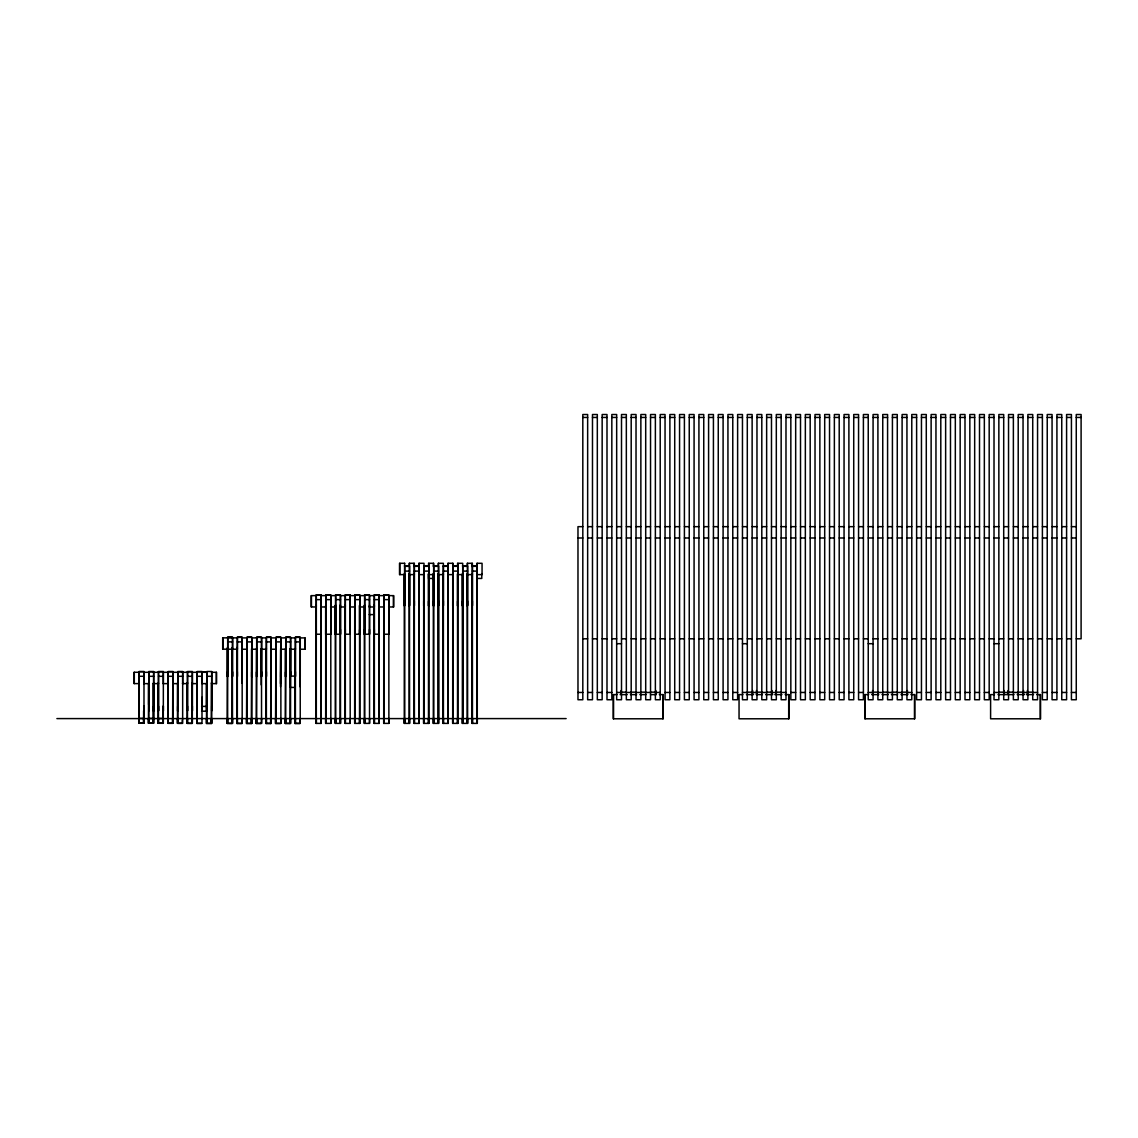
<?xml version="1.0" encoding="UTF-8"?>
<svg xmlns="http://www.w3.org/2000/svg" width="1138" height="1138" viewBox="0 0 1138 1138"><rect width="100%" height="100%" fill="white"/><g stroke="black" fill="none" stroke-linecap="round" stroke-linejoin="round"><path stroke-width="1.5" d="M143.971 706.086L143.985 710.88L144 671.477L139.149 671.477L139.149 710.88L139.135 706.086M153.644 706.129L153.658 710.909L153.673 671.505L148.836 671.505L148.822 710.909L148.808 706.129M163.331 706.129L163.331 710.909L163.346 671.505L158.509 671.505L158.495 710.909L158.495 706.129M173.004 706.129L173.019 710.909L173.019 671.505L168.182 671.505L168.182 710.909L168.168 706.129M177.784 682.516L177.812 723.313L182.649 723.313L182.692 671.505L177.855 671.505L177.855 710.909L177.841 706.129M192.35 706.129L192.365 710.909L192.365 671.505L187.528 671.505L187.528 710.909L187.514 706.129M202.023 706.129L202.038 710.909L202.052 671.505L197.215 671.505L197.201 710.909L197.187 706.129M211.711 706.129L211.711 710.909L211.725 671.505L206.888 671.505L206.874 710.909L206.86 706.129M232.522 671.69L232.536 676.484L232.536 637.081L227.7 637.081L227.7 676.484L227.685 671.69M242.195 671.733L242.209 676.513L242.223 637.109L237.387 637.109L237.373 676.513L237.358 671.733M251.882 671.733L251.882 676.513L251.896 637.109L247.06 637.109L247.046 676.513L247.031 671.733M261.555 671.733L261.569 676.513L261.569 637.109L256.733 637.109L256.719 676.513L256.719 671.733M271.228 671.733L271.242 676.513L271.242 637.109L266.406 637.109L266.406 676.513L266.392 671.733M280.901 671.733L280.915 676.513L280.915 637.109L276.079 637.109L276.079 676.513L276.065 671.733M290.574 671.733L290.588 676.513L290.603 637.109L285.752 637.109L285.752 676.513L285.738 671.733M300.247 671.733L300.261 676.513L300.276 637.109L295.439 637.109L295.425 676.513L295.411 671.733M321.172 718.59L321.158 723.384L315.994 723.384L316.037 605.146M316.293 634.236L316.293 594.833L321.129 594.833L321.129 634.236L316.293 634.236L316.279 629.456M320.873 605.146L320.831 723.384L320.816 718.59M330.845 718.59L330.831 723.384L325.667 723.384L325.71 605.146M325.966 634.236L325.966 594.833L330.817 594.833L330.802 634.236L325.966 634.236L325.952 629.456M340.518 718.59L340.504 723.384L335.34 723.384L335.383 605.146M335.639 634.236L335.653 594.833L340.49 594.833L340.475 634.236L335.639 634.236L335.625 629.456M340.234 605.146L340.177 723.384L340.177 718.59M350.191 718.59L350.191 723.384L345.013 723.384L345.07 605.146M345.312 634.236L345.326 594.833L350.163 594.833L350.148 634.236L345.312 634.236L345.312 629.456M354.743 605.146L354.7 723.384L359.864 723.384L359.864 718.59M354.7 723.384L354.757 606.398M354.999 634.236L354.999 594.833L359.836 594.833L359.836 634.236L354.999 634.236L354.985 629.456M359.58 605.146L359.537 723.384L359.523 718.59M369.551 718.59L369.537 723.384L364.373 723.384L364.416 605.146M364.672 634.236L364.672 594.833L369.509 594.833L369.509 634.236L364.672 634.236L364.658 629.456M379.224 718.59L379.21 723.384L374.046 723.384L374.089 605.146M374.345 634.236L374.345 594.833L379.182 594.833L379.182 634.236L374.345 634.236L374.331 629.456M378.926 605.146L378.883 723.384L378.869 718.59M388.897 718.59L388.883 723.384L383.719 723.384L383.762 605.146M384.018 634.236L384.032 594.833L388.869 594.833L388.855 634.236L384.018 634.236L384.004 629.456M409.566 718.59L409.566 723.384L404.303 723.384L404.374 574.292M409.509 574.975L409.509 605.729L409.524 566.326L404.673 566.326L404.673 605.729L404.659 600.935M409.211 574.292L409.139 723.384L409.125 718.59M419.253 718.59L419.239 723.384L413.976 723.384L414.047 574.292M419.182 600.935L419.182 605.729L419.197 566.326L414.36 566.326L414.346 605.729L414.332 600.935M418.884 574.292L418.812 723.384L418.798 718.59M428.926 718.59L428.912 723.384L423.649 723.384L423.72 574.292M428.855 600.935L428.855 605.729L428.87 566.326L424.033 566.326L424.019 605.729L424.019 600.935M428.557 574.292L428.485 723.384L428.471 718.59M438.528 574.818L438.585 723.384L433.322 723.384L433.407 574.292M433.706 574.975L433.706 605.729L433.706 566.326L438.543 566.326L438.543 605.729L438.528 600.935M438.244 574.292L438.158 723.384L438.158 718.59M448.272 718.59L448.258 723.384L442.995 723.384L443.08 574.292M448.201 600.935L448.216 605.729L448.216 566.326L443.379 566.326L443.379 605.729L443.365 600.935M447.917 574.292L447.846 723.384L447.831 718.59M457.945 718.59L457.931 723.384L452.682 723.384L452.753 574.292M457.889 574.975L457.889 605.729L457.889 566.326L453.052 566.326L453.052 605.729L453.038 600.935M457.59 574.292L457.519 723.384L457.504 718.59M467.618 718.59L467.618 723.384L462.355 723.384L462.426 574.292M467.547 600.935L467.562 605.729L467.576 566.326L462.739 566.326L462.725 605.729L462.711 600.935M467.263 574.292L467.192 723.384L467.177 718.59M477.306 718.59L477.291 723.384L472.028 723.384L472.099 574.292M477.235 600.935L477.235 605.729L477.249 566.326L472.412 566.326L472.398 605.729L472.398 600.935M476.936 574.292L476.865 723.384L476.85 718.59M143.63 710.809L143.587 723.227L138.751 723.213L138.751 718.419M139.106 723.185L139.12 718.377L143.957 718.377L143.943 723.185L139.106 723.185L139.092 682.914M138.936 711.165L138.95 706.371M143.587 723.227L143.587 718.448M153.417 682.971L153.26 723.256L148.424 723.242L148.438 718.448M153.63 718.405L153.616 723.213L148.779 723.213L148.793 718.405L153.63 718.405L153.616 682.942M153.26 723.256L153.26 718.476M153.459 711.193L153.459 706.399M162.99 710.866L162.933 723.299L158.097 723.27L158.111 718.491M158.296 706.399L158.296 711.193L158.282 683.497M158.452 723.242L158.467 718.434L163.303 718.434L163.289 723.242L158.452 723.242L158.452 682.971M162.933 723.299L162.933 718.505M172.791 682.501L172.606 723.327L167.77 723.299L167.784 718.519M172.976 718.476L172.962 723.284L168.125 723.284L168.14 718.476M172.606 723.327L172.62 718.533M172.82 706.399L172.805 711.193L172.791 683.497M182.293 720.155L182.279 723.355L177.457 723.341L177.457 718.547M177.656 706.399L177.642 711.193L177.628 683.497M177.812 723.313L177.812 718.505M187.457 682.558L187.486 723.341L192.322 723.341L192.294 682.558L191.952 723.384L187.13 723.37L187.13 718.576M187.486 723.341L187.5 718.533M191.952 723.384L191.966 718.59M192.166 706.399L192.151 711.193L192.137 683.497M192.322 723.341L192.336 718.533M201.639 723.412L196.803 723.398L196.803 718.604M197.002 706.399L196.988 711.193L196.974 683.497M201.995 697.281L201.995 723.37L197.159 723.37L197.173 718.562M211.483 682.615L211.312 723.441L206.476 723.427L206.49 718.633M206.405 683.497L206.419 711.193L201.582 711.193M211.682 718.59L211.668 723.398L206.832 723.398L206.846 718.59M211.312 723.441L211.312 718.661M232.308 647.949L231.981 723.455L227.173 723.427L227.187 718.647M227.5 671.975L227.486 676.769L227.472 647.337M232.522 718.562L232.508 723.37L227.671 723.37L227.685 718.562M231.981 723.455L231.981 718.661M232.323 676.769L232.337 671.975M241.654 723.484L236.86 723.455L236.86 718.675M237.173 672.003L237.159 676.797L237.145 647.38M242.195 718.59L242.181 723.398L237.344 723.398L237.358 718.59M242.01 672.003L241.996 676.797L241.981 649.101M251.64 648.461L251.327 723.484L246.533 723.455L246.533 718.675M246.846 676.797L246.846 672.003M251.868 718.59L251.854 723.398L247.017 723.398L247.003 648.432M251.327 723.484L251.327 718.69M251.683 672.003L251.683 676.797L251.669 649.101M261 723.484L256.206 723.455L256.206 718.675M256.519 676.797L256.519 672.003M261.541 718.59L261.541 723.398L256.704 723.398L256.704 718.59M261.37 672.003L261.356 676.797L261.342 649.101M271 648.461L270.673 723.484L265.879 723.455L265.894 718.675M266.207 672.003L266.192 676.797L266.178 649.101M271.185 648.432L271.214 723.398L266.377 723.398L266.377 718.59M270.673 723.484L270.688 718.69M271.029 676.797L271.043 672.003M280.346 723.484L275.552 723.455L275.567 718.675M275.88 672.003L275.865 676.797L275.851 649.101M280.901 718.59L280.887 723.398L276.05 723.398L276.065 718.59M280.702 676.797L280.716 672.003M290.346 648.461L290.034 723.484L285.225 723.455L285.24 718.675M285.553 672.003L285.538 676.797L285.524 649.101M290.574 718.59L290.56 723.398L285.723 723.398L285.738 718.59M290.034 723.484L290.034 718.69M290.389 672.003L290.375 676.797L290.361 649.101M299.707 723.484L294.913 723.455L294.913 718.675M295.226 672.003L295.211 676.797L295.197 649.101M300.247 718.59L300.233 723.398L295.396 723.398L295.411 718.59M300.062 672.003L300.062 676.797L300.048 649.101M316.037 629.727L316.023 634.52L316.023 605.501M316.336 718.59L316.321 723.384L316.279 605.146M320.873 629.727L320.859 634.52L320.859 605.501M325.71 629.727L325.696 634.52L325.696 605.501M326.009 718.59L325.994 723.384L325.952 605.146M335.383 629.727L335.369 634.52L335.369 605.501M335.682 718.59L335.667 723.384L335.625 605.146M340.219 629.727L340.219 634.52L340.205 605.501M345.056 629.727L345.056 634.52L345.056 605.501M345.355 718.59L345.34 723.384L345.298 605.146M354.743 629.727L354.729 634.52L354.729 605.501M355.028 718.59L355.028 723.384L354.971 605.146M359.58 629.727L359.565 634.52L359.565 605.501M364.416 629.727L364.402 634.52L364.402 605.501M364.715 718.59L364.701 723.384L364.658 605.146M374.089 629.727L374.075 634.52L374.075 605.501M374.388 718.59L374.374 723.384L374.331 605.146M378.926 629.727L378.911 634.52L378.911 605.501M383.762 629.727L383.748 634.52L383.748 605.501M384.061 718.59L384.047 723.384L384.004 605.146M404.36 601.22L404.346 605.999L404.346 573.524M404.73 718.59L404.715 723.384L404.644 574.292M409.196 601.22L409.182 605.999L409.182 573.524M414.033 601.22L414.033 605.999L414.019 573.524M414.403 718.59L414.403 723.384L414.317 574.292M418.869 601.22L418.869 605.999L418.855 573.524M423.706 601.22L423.706 605.999L423.706 573.524M424.09 718.59L424.076 723.384L424.005 574.292M428.557 601.22L428.542 605.999L428.542 573.524M433.393 601.22L433.379 605.999L433.379 573.524M433.763 718.59L433.749 723.384L433.678 574.292M438.23 601.22L438.215 605.999L438.215 573.524M443.066 601.22L443.052 605.999L443.052 573.524M443.436 718.59L443.422 723.384L443.351 574.292M447.903 601.22L447.888 605.999L447.888 573.524M452.739 601.22L452.725 605.999L452.725 573.524M453.109 718.59L453.095 723.384L453.024 574.292M457.576 601.22L457.561 605.999L457.561 573.524M462.412 601.22L462.398 605.999L462.398 573.524M467.249 601.22L467.249 605.999L467.234 573.524M472.085 601.22L472.085 605.999L472.071 573.524M472.469 718.59L472.455 723.384L472.37 574.292M476.922 601.22L476.922 605.999L476.907 573.524M138.751 723.213L138.907 682.914M148.424 723.242L148.594 682.956M158.097 723.27L158.267 682.985M167.77 723.299L167.94 683.013M177.457 723.341L177.628 682.501M187.13 723.37L187.301 682.544M196.803 723.398L196.988 682.572M206.476 723.427L206.661 682.601M227.173 723.427L227.515 647.935L227.671 723.37M236.86 723.455L237.188 647.963M241.825 683.099L241.967 648.461M246.533 723.455L246.846 648.447M256.206 723.455L256.519 648.447M261.171 684.848L261.313 648.461M265.879 723.455L266.192 648.447M275.552 723.455L275.88 648.447M280.517 683.568L280.673 648.461M280.517 686.612L280.673 649.741M285.225 723.455L285.553 648.447M294.913 723.455L295.226 648.447M299.863 686.612L300.019 648.461M582.812 417.447L587.649 417.447M592.485 417.447L597.322 417.447M602.158 417.447L606.995 417.447M611.831 417.447L616.668 417.447M621.504 417.447L626.341 417.447M631.192 417.447L636.028 417.447M640.865 417.447L645.701 417.447M650.538 417.447L655.374 417.447M660.211 417.447L665.047 417.447M669.884 417.447L674.72 417.447M679.557 417.447L684.407 417.447M689.244 417.447L694.08 417.447M698.917 417.447L703.753 417.447M708.59 417.447L713.426 417.447M718.263 417.447L723.099 417.447M727.936 417.447L732.772 417.447M737.623 417.447L742.46 417.447M747.296 417.447L752.133 417.447M756.969 417.447L761.806 417.447M766.642 417.447L771.479 417.447M776.315 417.447L781.152 417.447M785.988 417.447L790.839 417.447M795.675 417.447L800.512 417.447M805.348 417.447L810.185 417.447M815.021 417.447L819.858 417.447M824.694 417.447L829.531 417.447M834.367 417.447L839.204 417.447M844.055 417.447L848.891 417.447M853.728 417.447L858.564 417.447M863.401 417.447L868.237 417.447M873.074 417.447L877.91 417.447M882.747 417.447L887.583 417.447M892.42 417.447L897.27 417.447M902.107 417.447L906.943 417.447M911.78 417.447L916.616 417.447M921.453 417.447L926.289 417.447M931.126 417.447L935.962 417.447M940.799 417.447L945.635 417.447M950.486 417.447L955.323 417.447M960.159 417.447L964.996 417.447M969.832 417.447L974.669 417.447M979.505 417.447L984.342 417.447M989.178 417.447L994.015 417.447M998.851 417.447L1003.702 417.447M1008.538 417.447L1013.375 417.447M1018.211 417.447L1023.048 417.447M1027.884 417.447L1032.721 417.447M1037.557 417.447L1042.394 417.447M1047.23 417.447L1052.067 417.447M1056.918 417.447L1061.754 417.447M1066.591 417.447L1071.427 417.447M1076.264 417.447L1081.1 417.447M582.812 526.666L577.976 526.666L577.976 699.742L582.812 699.742L582.812 414.517L587.649 414.517L587.649 699.742L592.485 699.742L592.485 414.517L597.322 414.517L597.322 699.742L602.158 699.742L602.158 414.517L606.995 414.517L606.995 699.742L611.831 699.742L611.831 414.517L616.668 414.517L616.668 699.742L621.504 699.742L621.504 414.517L626.341 414.517L626.341 699.742L631.192 699.742L631.192 414.517L636.028 414.517L636.028 699.742L640.865 699.742L640.865 414.517L645.701 414.517L645.701 699.742L650.538 699.742L650.538 414.517L655.374 414.517L655.374 699.742L660.211 699.742L660.211 414.517L665.047 414.517L665.047 699.742L669.884 699.742L669.884 414.517L674.72 414.517L674.72 699.742L679.557 699.742L679.557 414.517L684.407 414.517L684.407 699.742L689.244 699.742L689.244 414.517L694.08 414.517L694.08 699.742L698.917 699.742L698.917 414.517L703.753 414.517L703.753 699.742L708.59 699.742L708.59 414.517L713.426 414.517L713.426 699.742L718.263 699.742L718.263 414.517L723.099 414.517L723.099 699.742L727.936 699.742L727.936 414.517L732.772 414.517L732.772 699.742L737.623 699.742L737.623 414.517L742.46 414.517L742.46 699.742L747.296 699.742L747.296 414.517L752.133 414.517L752.133 699.742L756.969 699.742L756.969 414.517L761.806 414.517L761.806 699.742L766.642 699.742L766.642 414.517L771.479 414.517L771.479 699.742L776.315 699.742L776.315 414.517L781.152 414.517L781.152 699.742L785.988 699.742L785.988 414.517L790.839 414.517L790.839 699.742L795.675 699.742L795.675 414.517L800.512 414.517L800.512 699.742L805.348 699.742L805.348 414.517L810.185 414.517L810.185 699.742L815.021 699.742L815.021 414.517L819.858 414.517L819.858 699.742L824.694 699.742L824.694 414.517L829.531 414.517L829.531 699.742L834.367 699.742L834.367 414.517L839.204 414.517L839.204 699.742L844.055 699.742L844.055 414.517L848.891 414.517L848.891 699.742L853.728 699.742L853.728 414.517L858.564 414.517L858.564 699.742L863.401 699.742L863.401 414.517L868.237 414.517L868.237 699.742L873.074 699.742L873.074 414.517L877.91 414.517L877.91 699.742L882.747 699.742L882.747 414.517L887.583 414.517L887.583 699.742L892.42 699.742L892.42 414.517L897.27 414.517L897.27 699.742L902.107 699.742L902.107 414.517L906.943 414.517L906.943 699.742L911.78 699.742L911.78 414.517L916.616 414.517L916.616 699.742L921.453 699.742L921.453 414.517L926.289 414.517L926.289 699.742L931.126 699.742L931.126 414.517L935.962 414.517L935.962 699.742L940.799 699.742L940.799 414.517L945.635 414.517L945.635 699.742L950.486 699.742L950.486 414.517L955.323 414.517L955.323 699.742L960.159 699.742L960.159 414.517L964.996 414.517L964.996 699.742L969.832 699.742L969.832 414.517L974.669 414.517L974.669 699.742L979.505 699.742L979.505 414.517L984.342 414.517L984.342 699.742L989.178 699.742L989.178 414.517L994.015 414.517L994.015 699.742L998.851 699.742L998.851 414.517L1003.702 414.517L1003.702 699.742L1008.538 699.742L1008.538 414.517L1013.375 414.517L1013.375 699.742L1018.211 699.742L1018.211 414.517L1023.048 414.517L1023.048 699.742L1027.884 699.742L1027.884 414.517L1032.721 414.517L1032.721 699.742L1037.557 699.742L1037.557 414.517L1042.394 414.517L1042.394 699.742L1047.23 699.742L1047.23 414.517L1052.067 414.517L1052.067 699.742L1056.918 699.742L1056.918 414.517L1061.754 414.517L1061.754 699.742L1066.591 699.742L1066.591 414.517L1071.427 414.517L1071.427 699.742L1076.264 699.742L1076.264 414.517L1081.1 414.517L1081.1 638.802L1076.264 638.802M587.649 526.666L592.485 526.666M597.322 526.666L602.158 526.666M606.995 526.666L611.831 526.666M616.668 526.666L621.504 526.666M626.341 526.666L631.192 526.666M636.028 526.666L640.865 526.666M645.701 526.666L650.538 526.666M655.374 526.666L660.211 526.666M665.047 526.666L669.884 526.666M674.72 526.666L679.557 526.666M684.407 526.666L689.244 526.666M694.08 526.666L698.917 526.666M703.753 526.666L708.59 526.666M713.426 526.666L718.263 526.666M723.099 526.666L727.936 526.666M732.772 526.666L737.623 526.666M742.46 526.666L747.296 526.666M752.133 526.666L756.969 526.666M761.806 526.666L766.642 526.666M771.479 526.666L776.315 526.666M781.152 526.666L785.988 526.666M790.839 526.666L795.675 526.666M800.512 526.666L805.348 526.666M810.185 526.666L815.021 526.666M819.858 526.666L824.694 526.666M829.531 526.666L834.367 526.666M839.204 526.666L844.055 526.666M848.891 526.666L853.728 526.666M858.564 526.666L863.401 526.666M868.237 526.666L873.074 526.666M877.91 526.666L882.747 526.666M887.583 526.666L892.42 526.666M897.27 526.666L902.107 526.666M906.943 526.666L911.78 526.666M916.616 526.666L921.453 526.666M926.289 526.666L931.126 526.666M935.962 526.666L940.799 526.666M945.635 526.666L950.486 526.666M955.323 526.666L960.159 526.666M964.996 526.666L969.832 526.666M974.669 526.666L979.505 526.666M984.342 526.666L989.178 526.666M994.015 526.666L998.851 526.666M1003.702 526.666L1008.538 526.666M1013.375 526.666L1018.211 526.666M1023.048 526.666L1027.884 526.666M1032.721 526.666L1037.557 526.666M1042.394 526.666L1047.23 526.666M1052.067 526.666L1056.918 526.666M1061.754 526.666L1066.591 526.666M1071.427 526.666L1076.264 526.666M577.976 537.99L582.812 537.99M587.649 537.99L592.485 537.99M597.322 537.99L602.158 537.99M606.995 537.99L611.831 537.99M616.668 537.99L621.504 537.99M626.341 537.99L631.192 537.99M636.028 537.99L640.865 537.99M645.701 537.99L650.538 537.99M655.374 537.99L660.211 537.99M665.047 537.99L669.884 537.99M674.72 537.99L679.557 537.99M684.407 537.99L689.244 537.99M694.08 537.99L698.917 537.99M703.753 537.99L708.59 537.99M713.426 537.99L718.263 537.99M723.099 537.99L727.936 537.99M732.772 537.99L737.623 537.99M742.46 537.99L747.296 537.99M752.133 537.99L756.969 537.99M761.806 537.99L766.642 537.99M771.479 537.99L776.315 537.99M781.152 537.99L785.988 537.99M790.839 537.99L795.675 537.99M800.512 537.99L805.348 537.99M810.185 537.99L815.021 537.99M819.858 537.99L824.694 537.99M829.531 537.99L834.367 537.99M839.204 537.99L844.055 537.99M848.891 537.99L853.728 537.99M858.564 537.99L863.401 537.99M868.237 537.99L873.074 537.99M877.91 537.99L882.747 537.99M887.583 537.99L892.42 537.99M897.27 537.99L902.107 537.99M906.943 537.99L911.78 537.99M916.616 537.99L921.453 537.99M926.289 537.99L931.126 537.99M935.962 537.99L940.799 537.99M945.635 537.99L950.486 537.99M955.323 537.99L960.159 537.99M964.996 537.99L969.832 537.99M974.669 537.99L979.505 537.99M984.342 537.99L989.178 537.99M994.015 537.99L998.851 537.99M1003.702 537.99L1008.538 537.99M1013.375 537.99L1018.211 537.99M1023.048 537.99L1027.884 537.99M1032.721 537.99L1037.557 537.99M1042.394 537.99L1047.23 537.99M1052.067 537.99L1056.918 537.99M1061.754 537.99L1066.591 537.99M1071.427 537.99L1076.264 537.99M404.36 565.942L409.495 565.942M414.047 565.942L419.168 565.942M423.72 565.942L428.841 565.942M433.393 565.942L438.528 565.942M443.066 565.942L448.201 565.942M452.739 565.942L457.874 565.942M462.412 565.942L467.547 565.942M472.099 565.942L477.22 565.942M404.687 571.105L409.524 571.105M414.36 571.105L419.211 571.105M424.047 571.105L428.884 571.105M433.72 571.105L438.557 571.105M443.393 571.105L448.23 571.105M453.066 571.105L457.903 571.105M462.739 571.105L467.576 571.105M472.426 571.105L477.263 571.105M409.196 574.619L414.332 574.619L414.332 563.296L409.196 563.296L409.196 566.525M418.869 574.619L424.005 574.619L424.005 563.296L418.869 563.296L418.869 566.525M428.557 574.619L433.692 574.619L433.692 563.296L428.557 563.296L428.557 566.525M438.23 574.619L443.365 574.619L443.365 563.296L438.23 563.296L438.23 566.525M447.903 574.619L453.038 574.619L453.038 563.296L447.903 563.296L447.903 566.525M457.576 574.619L462.711 574.619L462.711 563.296L457.576 563.296L457.576 566.525M467.249 574.619L472.384 574.619L472.384 563.296L467.249 563.296L467.249 566.525M476.936 574.619L482.057 574.619L482.057 563.296L476.936 563.296L476.936 566.525M316.023 595.117L320.859 595.117M325.696 595.117L330.532 595.117M335.369 595.117L340.205 595.117M345.042 595.117L349.878 595.117M354.715 595.117L359.551 595.117M364.402 595.117L369.238 595.117M374.075 595.117L378.911 595.117M383.748 595.117L388.584 595.117M320.873 595.629L325.952 595.629L325.952 606.967L320.873 606.967M330.546 595.629L335.625 595.629L335.625 606.967L330.546 606.967M340.219 595.629L345.298 595.629L345.298 606.967L340.219 606.967M349.907 595.629L354.985 595.629L354.985 606.967L349.907 606.967M359.58 595.629L364.658 595.629L364.658 606.967L359.58 606.967M369.253 595.629L374.331 595.629L374.331 606.967L369.253 606.967M378.926 595.629L384.004 595.629L384.004 606.967L378.926 606.967M388.599 595.629L393.677 595.629L393.677 606.967L388.599 606.967M316.307 599.626L321.144 599.626M325.98 599.626L330.817 599.626M335.653 599.626L340.504 599.626M345.34 599.626L350.177 599.626M355.013 599.626L359.85 599.626M364.686 599.626L369.523 599.626M374.359 599.626L379.196 599.626M384.032 599.626L388.869 599.626M369.253 614.605L374.089 614.605L374.089 606.511M227.486 637.365L232.323 637.365M237.159 637.394L241.996 637.394M246.832 637.394L251.669 637.394M256.505 637.394L261.342 637.394M266.178 637.394L271.029 637.394M275.865 637.394L280.702 637.394M285.538 637.394L290.375 637.394M295.211 637.394L300.048 637.394M242.01 637.906L247.031 637.906L247.031 649.229L242.01 649.229M251.683 637.906L256.704 637.906L256.704 649.229L251.683 649.229M261.37 637.906L266.392 637.906L266.392 649.229L261.37 649.229M271.043 637.906L276.065 637.906L276.065 649.229L271.043 649.229M280.716 637.906L285.738 637.906L285.738 649.229L280.716 649.229M290.389 637.906L295.411 637.906L295.411 649.229L290.389 649.229M300.062 637.906L305.084 637.906L305.084 649.229L300.062 649.229M582.812 638.802L587.649 638.802M592.485 638.802L597.322 638.802M602.158 638.802L606.995 638.802M611.831 638.802L616.668 638.802M621.504 638.802L626.341 638.802M631.192 638.802L636.028 638.802M640.865 638.802L645.701 638.802M650.538 638.802L655.374 638.802M660.211 638.802L665.047 638.802M669.884 638.802L674.72 638.802M679.557 638.802L684.407 638.802M689.244 638.802L694.08 638.802M698.917 638.802L703.753 638.802M708.59 638.802L713.426 638.802M718.263 638.802L723.099 638.802M727.936 638.802L732.772 638.802M737.623 638.802L742.46 638.802M747.296 638.802L752.133 638.802M756.969 638.802L761.806 638.802M766.642 638.802L771.479 638.802M776.315 638.802L781.152 638.802M785.988 638.802L790.839 638.802M795.675 638.802L800.512 638.802M805.348 638.802L810.185 638.802M815.021 638.802L819.858 638.802M824.694 638.802L829.531 638.802M834.367 638.802L839.204 638.802M844.055 638.802L848.891 638.802M853.728 638.802L858.564 638.802M863.401 638.802L868.237 638.802M873.074 638.802L877.91 638.802M882.747 638.802L887.583 638.802M892.42 638.802L897.27 638.802M902.107 638.802L906.943 638.802M911.78 638.802L916.616 638.802M921.453 638.802L926.289 638.802M931.126 638.802L935.962 638.802M940.799 638.802L945.635 638.802M950.486 638.802L955.323 638.802M960.159 638.802L964.996 638.802M969.832 638.802L974.669 638.802M979.505 638.802L984.342 638.802M989.178 638.802L994.015 638.802M998.851 638.802L1003.702 638.802M1008.538 638.802L1013.375 638.802M1018.211 638.802L1023.048 638.802M1027.884 638.802L1032.721 638.802M1037.557 638.802L1042.394 638.802M1047.23 638.802L1052.067 638.802M1056.918 638.802L1061.754 638.802M1066.591 638.802L1071.427 638.802M227.714 641.875L232.55 641.875M237.387 641.903L242.223 641.903M247.06 641.903L251.911 641.903M256.747 641.903L261.584 641.903M266.42 641.903L271.257 641.903M276.093 641.903L280.93 641.903M285.766 641.903L290.603 641.903M295.439 641.903L300.276 641.903M616.668 643.695L621.504 643.695M742.46 643.695L747.296 643.695M868.237 643.695L873.074 643.695M994.015 643.695L998.851 643.695M138.936 671.761L143.772 671.761M148.609 671.79L153.445 671.79M158.282 671.79L163.118 671.79M167.955 671.79L172.791 671.79M177.642 671.79L182.478 671.79M187.315 671.79L192.151 671.79M196.988 671.79L206.405 671.79M143.758 672.302L148.808 672.302L148.808 683.625L143.758 683.625M153.431 672.302L158.481 672.302L158.481 683.625L153.431 683.625M163.104 672.302L168.168 672.302L168.168 683.625L163.104 683.625M172.777 672.302L177.841 672.302L177.841 683.625L172.777 683.625M182.45 672.302L187.514 672.302L187.514 683.625L182.45 683.625M192.137 672.302L197.187 672.302L197.187 683.625L192.137 683.625M211.483 672.302L216.533 672.302L216.533 683.625L211.483 683.625M139.163 676.271L144 676.271M148.836 676.299L153.673 676.299M158.523 676.299L163.36 676.299M168.196 676.299L173.033 676.299M177.869 676.299L182.706 676.299M187.542 676.299L192.379 676.299M197.215 676.299L202.052 676.299M206.888 676.299L211.739 676.299M621.504 692.16L626.341 692.16M631.192 692.16L636.028 692.16M640.865 692.16L645.701 692.16M650.538 692.16L655.374 692.16M747.296 692.16L752.133 692.16M756.969 692.16L761.806 692.16M766.642 692.16L771.479 692.16M776.315 692.16L781.152 692.16M873.074 692.16L877.91 692.16M882.747 692.16L887.583 692.16M892.42 692.16L897.27 692.16M902.107 692.16L906.943 692.16M998.851 692.16L1003.702 692.16M1008.538 692.16L1013.375 692.16M1018.211 692.16L1023.048 692.16M1027.884 692.16L1032.721 692.16M577.976 692.459L582.812 692.459M587.649 692.459L592.485 692.459M597.322 692.459L602.158 692.459M606.995 692.459L611.831 692.459M616.668 692.459L621.504 692.459M626.341 692.459L631.192 692.459M636.028 692.459L640.865 692.459M645.701 692.459L650.538 692.459M655.374 692.459L660.211 692.459M665.047 692.459L669.884 692.459M674.72 692.459L679.557 692.459M684.407 692.459L689.244 692.459M694.08 692.459L698.917 692.459M703.753 692.459L708.59 692.459M713.426 692.459L718.263 692.459M723.099 692.459L727.936 692.459M732.772 692.459L737.623 692.459M742.46 692.459L747.296 692.459M752.133 692.459L756.969 692.459M761.806 692.459L766.642 692.459M771.479 692.459L776.315 692.459M781.152 692.459L785.988 692.459M790.839 692.459L795.675 692.459M800.512 692.459L805.348 692.459M810.185 692.459L815.021 692.459M819.858 692.459L824.694 692.459M829.531 692.459L834.367 692.459M839.204 692.459L844.055 692.459M848.891 692.459L853.728 692.459M858.564 692.459L863.401 692.459M868.237 692.459L873.074 692.459M877.91 692.459L882.747 692.459M887.583 692.459L892.42 692.459M897.27 692.459L902.107 692.459M906.943 692.459L911.78 692.459M916.616 692.459L921.453 692.459M926.289 692.459L931.126 692.459M935.962 692.459L940.799 692.459M945.635 692.459L950.486 692.459M955.323 692.459L960.159 692.459M964.996 692.459L969.832 692.459M974.669 692.459L979.505 692.459M984.342 692.459L989.178 692.459M994.015 692.459L998.851 692.459M1003.702 692.459L1008.538 692.459M1013.375 692.459L1018.211 692.459M1023.048 692.459L1027.884 692.459M1032.721 692.459L1037.557 692.459M1042.394 692.459L1047.23 692.459M1052.067 692.459L1056.918 692.459M1061.754 692.459L1066.591 692.459M1071.427 692.459L1076.264 692.459M617.109 694.607L613.254 694.607L613.254 718.789L663.212 718.789L663.212 694.607L659.357 694.607M620.139 694.607L627.194 694.607M630.452 694.607L636.611 694.607M639.855 694.607L646.014 694.607M650.495 694.607L656.327 694.607M742.886 694.607L739.046 694.607L739.046 718.789L788.99 718.789L788.99 694.607L785.149 694.607M746.428 694.607L753.527 694.607M756.229 694.607L762.389 694.607M765.632 694.607L772.73 694.607M774.807 694.607L781.934 694.607M868.678 694.607L864.823 694.607L864.823 718.789L914.767 718.789L914.767 694.607L910.926 694.607M871.708 694.607L878.749 694.607M882.021 694.607L888.181 694.607M891.424 694.607L897.583 694.607M901.026 694.607L907.896 694.607M994.456 694.607L990.601 694.607L990.601 718.789L1040.559 718.789L1040.559 694.607L1036.704 694.607M997.998 694.607L1013.958 694.607M1017.201 694.607L1024.3 694.607M1026.376 694.607L1033.503 694.607M201.582 706.399L206.419 706.399M56.9 718.59L566.141 718.59M472.014 718.59L472.028 723.384M462.341 718.59L462.355 723.384M452.668 718.59L452.682 723.384M442.995 718.59L442.995 723.384M433.308 718.59L433.322 723.384M423.635 718.59L423.649 723.384M413.962 718.59L413.976 723.384M404.289 718.59L404.303 723.384M388.84 629.456L388.855 634.236M383.705 718.59L383.719 723.384M379.167 629.456L379.182 634.236M374.032 718.59L374.046 723.384M369.494 629.456L369.509 634.236M364.359 718.59L364.373 723.384M359.821 629.456L359.836 634.236M350.148 629.456L350.148 634.236M345.013 718.59L345.013 723.384M340.475 629.456L340.475 634.236M335.326 718.59L335.34 723.384M330.788 629.456L330.802 634.236M325.653 718.59L325.667 723.384M321.115 629.456L321.129 634.236M315.98 718.59L315.994 723.384M477.22 574.292L477.291 723.384M467.533 574.292L467.618 723.384M462.711 574.818L462.782 723.384L462.697 574.292M457.86 574.292L457.931 723.384M448.187 574.292L448.258 723.384M438.514 574.292L438.585 723.384M428.841 574.292L428.912 723.384M419.154 574.292L419.239 723.384M409.481 574.292L409.566 723.384M388.84 605.146L388.883 723.384M379.167 605.146L379.21 723.384M369.494 605.146L369.537 723.384M359.807 605.146L359.864 723.384M350.134 605.146L350.191 723.384M340.461 605.146L340.504 723.384M330.788 605.146L330.831 723.384M321.115 605.146L321.158 723.384M300.219 648.432L300.233 723.398M295.382 648.432L295.396 723.398M290.531 648.432L290.56 723.398M285.695 648.432L285.723 723.398M280.858 648.432L280.887 723.398M276.022 648.432L276.05 723.398M271.015 649.101L271.214 723.398M266.349 648.432L266.377 723.398M261.512 648.432L261.541 723.398M256.676 648.432L256.704 723.398M251.839 648.432L251.854 723.398M246.832 649.101L247.017 723.398M242.166 648.432L242.181 723.398M237.316 647.977L237.344 723.398M232.308 647.337L232.508 723.37M211.654 682.615L211.668 723.398M206.817 682.615L206.832 723.398M197.13 682.587L197.159 723.37M172.948 682.487L172.962 723.284M168.111 682.487L168.125 723.284M167.955 683.497L167.983 706.399M163.303 706.029L163.289 723.242M153.445 683.497L153.616 723.213M148.779 682.942L148.779 723.213M148.594 683.497L148.623 704.678M143.943 705.958L143.943 723.185M1040.26 694.607L1040.26 718.789M1027.372 690.567L1027.372 694.08M1023.56 690.567L1023.56 694.08M1008.026 690.567L1008.026 694.08M1004.2 690.567L1004.2 694.08M914.468 694.607L914.468 718.789M907.455 690.567L907.455 694.08M872.562 690.567L872.562 694.08M865.122 694.607L865.122 718.789M788.691 694.607L788.691 718.789M775.803 690.567L775.803 694.08M771.991 690.567L771.991 694.08M756.457 690.567L756.457 694.08M752.645 690.567L752.645 694.08M662.899 694.607L662.899 718.789M655.886 690.567L655.886 694.08M621.007 690.567L621.007 694.08M613.553 694.607L613.553 718.789M481.772 573.595L481.772 578.445L476.936 578.445L476.936 573.595M477.22 563.296L477.22 574.619M472.085 563.296L472.085 566.525M467.547 563.296L467.547 574.619M457.874 563.296L457.874 574.619M452.739 563.296L452.739 566.525M448.201 563.296L448.201 574.619M438.528 563.296L438.528 574.619M433.393 563.296L433.393 566.525M433.393 573.595L433.393 578.445L428.557 578.445L428.557 573.595M428.841 563.296L428.841 574.619M419.168 563.296L419.168 574.619M414.033 563.296L414.033 566.525M409.495 563.296L409.495 574.619M399.822 563.296L399.822 574.619M393.435 595.629L393.435 606.967M388.84 595.629L388.84 606.967M379.167 595.629L379.167 606.967M369.494 595.629L369.494 606.967M359.821 595.629L359.821 606.967M350.134 595.629L350.134 606.967M340.461 595.629L340.461 606.967M330.788 595.629L330.788 606.967M321.115 595.629L321.115 606.967M311.442 595.629L311.442 606.967M304.899 637.906L304.899 649.229M300.247 637.906L300.247 649.229M290.574 637.906L290.574 649.229M280.901 637.906L280.901 649.229M271.228 637.906L271.228 649.229M261.555 637.906L261.555 649.229M251.868 637.906L251.868 649.229M242.195 637.906L242.195 649.229M232.565 637.892L232.565 649.215M227.728 637.849L227.728 649.215M222.892 637.849L222.892 649.186M216.32 672.302L216.32 683.625M211.696 672.302L211.696 683.625M192.35 672.302L192.35 683.625M182.677 672.302L182.677 683.625M173.004 672.302L173.004 683.625M163.317 672.302L163.317 683.625M153.644 672.302L153.644 683.625M143.971 672.302L143.971 683.625M134.298 672.274L134.298 683.597M404.659 563.296L399.523 563.296L399.523 574.619L404.659 574.619L404.659 563.296M316.279 595.629L311.2 595.629L311.2 606.967L316.279 606.967L316.279 595.629M237.401 637.892L222.692 637.849L222.692 649.186L237.401 649.215L237.401 637.892M139.135 672.274L134.085 672.274L134.085 683.597L139.135 683.597L139.135 672.274M206.86 672.302L202.023 672.302L202.023 683.625L206.86 683.625L206.86 672.302M295.254 676.1L290.418 676.1L290.418 687.423L295.254 687.423L295.254 676.1"/></g></svg>
